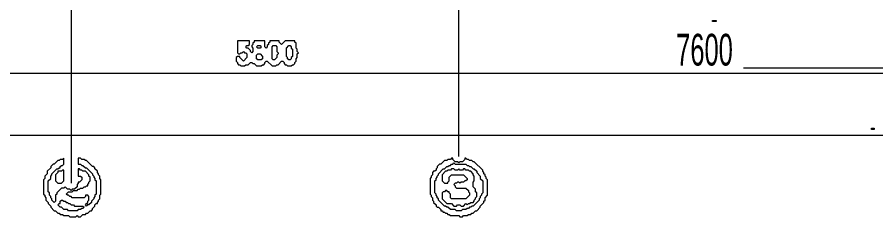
# Model space of a CAD drawing. Header units: millimetres. Extents: x 4 to 412, y 3 to 290.
# Drawn here: x 118.6 to 181.4, y 52.2 to 66.8 of the extents above; entities that cross this region are included whole.
import ezdxf

# ---------------------------------------------------------------- set-up
doc = ezdxf.new("R2010")
doc.units = ezdxf.units.MM
for name, color, linetype, lineweight in [('OCR_TEXT', 6, 'CONTINUOUS', 0), ('TRACE_STRAIGHT', 5, 'CONTINUOUS', 0), ('TRACE_TEXT_SYMBOL', 6, 'CONTINUOUS', 0)]:
    doc.layers.add(name, color=color, linetype=linetype, lineweight=lineweight)
doc.styles.add('wqy-unicode', font='wqy-unicode')

msp = doc.modelspace()

# ---------------------------------------------------------------- linework, layer by layer
at = {"layer": 'TRACE_STRAIGHT', "color": 5}
for p, q in [((122.531, 78.051), (122.531, 54.647)), ((150.875, 78.011), (150.875, 56.617)), ((171.733, 63.097), (215.871, 63.097)), ((106.349, 62.695), (194.36, 62.695)), ((80.831, 58.165), (190.387, 58.165))]:
    msp.add_line(p, q, dxfattribs=at)
at = {"layer": 'TRACE_TEXT_SYMBOL', "color": 6}
for points in [[(169.456, 66.556), (169.719, 66.556), (169.719, 66.469), (169.456, 66.469)], [(136.09, 64.63), (136.178, 64.717), (136.353, 64.717), (136.441, 64.63), (136.353, 64.542), (136.178, 64.542)], [(136.09, 64.017), (136.178, 64.104), (136.353, 64.104), (136.528, 63.929), (136.528, 63.754), (136.441, 63.667), (136.178, 63.667), (136.09, 63.754)], [(137.229, 64.63), (137.317, 64.717), (137.492, 64.717), (137.579, 64.63), (137.579, 64.28), (137.667, 64.192), (137.667, 64.104), (137.579, 64.017), (137.579, 63.842), (137.404, 63.667), (137.317, 63.667), (137.229, 63.754)], [(138.455, 64.717), (138.543, 64.717), (138.63, 64.63), (138.63, 64.542), (138.718, 64.455), (138.718, 63.929), (138.63, 63.842), (138.63, 63.754), (138.543, 63.667), (138.455, 63.667), (138.367, 63.754), (138.367, 63.842), (138.28, 63.929), (138.28, 64.542)], [(181.104, 58.675), (181.279, 58.675), (181.279, 58.587), (181.104, 58.587)], [(150.453, 56.048), (150.54, 56.135), (150.628, 56.048), (151.416, 56.048), (151.504, 55.96), (151.591, 55.96), (151.679, 55.872), (151.766, 55.872), (151.941, 55.697), (152.029, 55.697), (152.204, 55.522), (152.204, 55.435), (152.467, 55.172), (152.467, 54.997), (152.642, 54.822), (152.642, 53.946), (152.554, 53.858), (152.554, 53.771), (152.467, 53.683), (152.467, 53.595), (152.379, 53.508), (152.379, 53.42), (151.941, 52.982), (151.854, 52.982), (151.766, 52.895), (151.679, 52.895), (151.591, 52.807), (151.504, 52.807), (151.416, 52.72), (151.153, 52.72), (151.066, 52.632), (150.715, 52.632), (150.628, 52.72), (150.278, 52.72), (150.102, 52.895), (150.015, 52.895), (149.927, 52.982), (149.84, 52.982), (149.402, 53.42), (149.402, 53.508), (149.314, 53.595), (149.314, 53.683), (149.227, 53.771), (149.227, 53.858), (149.139, 53.946), (149.139, 54.822), (149.227, 54.909), (149.227, 54.997), (149.314, 55.084), (149.314, 55.172), (149.402, 55.259), (149.402, 55.347), (149.752, 55.697), (149.84, 55.697), (150.015, 55.872), (150.102, 55.872), (150.19, 55.96), (150.278, 55.96), (150.365, 56.048)], [(121.903, 55.61), (121.816, 55.522), (121.553, 55.522), (121.553, 55.435), (121.378, 55.259), (121.378, 54.822), (121.553, 54.646), (121.816, 54.646), (121.991, 54.822), (121.991, 55.61)], [(121.728, 53.333), (121.816, 53.42), (121.903, 53.42), (121.991, 53.333), (122.079, 53.333), (122.166, 53.245), (122.254, 53.245), (122.341, 53.158), (122.429, 53.158), (122.516, 53.07), (122.692, 53.07), (122.779, 52.982), (123.392, 52.982), (123.48, 52.895), (123.392, 52.807), (123.305, 52.807), (123.217, 52.72), (123.042, 52.72), (122.954, 52.632), (122.341, 52.632), (122.254, 52.72), (121.991, 52.72), (121.816, 52.895), (121.728, 52.895), (121.553, 53.07), (121.641, 53.158), (121.728, 53.158)], [(123.567, 53.07), (123.655, 53.158), (123.743, 53.07), (123.655, 52.982)]]:
    msp.add_lwpolyline(points, close=True, dxfattribs=at)
for points in [[(134.689, 65.068), (134.689, 64.192), (134.777, 64.104), (134.864, 64.104), (134.952, 64.192), (135.04, 64.192), (135.127, 64.28), (135.215, 64.192), (135.302, 64.192), (135.39, 64.104), (135.39, 63.842), (135.127, 63.579), (134.864, 63.842), (134.864, 63.929), (134.689, 63.929), (134.602, 63.842), (134.602, 63.579), (134.689, 63.491), (134.689, 63.404), (134.777, 63.316), (134.864, 63.316), (134.952, 63.229), (135.215, 63.229), (135.302, 63.316), (135.477, 63.316), (135.653, 63.491), (135.74, 63.491), (135.828, 63.404), (135.915, 63.404), (136.09, 63.229), (136.441, 63.229), (136.528, 63.316), (136.616, 63.316), (136.704, 63.404), (136.704, 63.491), (136.791, 63.579), (136.879, 63.579), (137.229, 63.229), (137.492, 63.229), (137.579, 63.316), (137.667, 63.316), (137.93, 63.579), (138.017, 63.579), (138.105, 63.491), (138.105, 63.404), (138.192, 63.316), (138.28, 63.316), (138.367, 63.229), (138.63, 63.229), (138.718, 63.316), (138.805, 63.316), (138.893, 63.404), (138.893, 63.491), (138.98, 63.579), (138.98, 63.754), (139.068, 63.842), (139.068, 64.104), (139.156, 64.192), (139.068, 64.28), (139.068, 64.455), (138.98, 64.542), (138.98, 64.893), (138.893, 64.98), (138.893, 65.068)], [(138.893, 65.068), (138.192, 65.068), (137.93, 64.805), (137.754, 64.98), (137.754, 65.068), (137.054, 65.068), (137.054, 64.98), (136.966, 64.893), (136.966, 64.805), (136.879, 64.717), (136.879, 64.63), (136.791, 64.542), (136.704, 64.63), (136.704, 65.068), (135.915, 65.068), (135.915, 64.98), (135.828, 64.893), (135.828, 64.805), (135.74, 64.717), (135.74, 64.63), (135.828, 64.542), (135.828, 64.28), (135.74, 64.192), (135.653, 64.28), (135.653, 64.367), (135.477, 64.542), (135.39, 64.542), (135.302, 64.63), (135.39, 64.717), (135.477, 64.717), (135.565, 64.805), (135.565, 65.068), (134.689, 65.068)], [(121.991, 56.485), (121.903, 56.398), (121.728, 56.398), (121.641, 56.31), (121.553, 56.31), (121.29, 56.048), (121.203, 56.048), (121.028, 55.872), (121.028, 55.785), (120.765, 55.522), (120.765, 55.347), (120.59, 55.172), (120.59, 54.997), (120.502, 54.909), (120.502, 53.858), (120.59, 53.771), (120.59, 53.683), (120.677, 53.595), (120.677, 53.42), (120.853, 53.245), (120.853, 53.158), (121.028, 52.982), (121.028, 52.895), (121.29, 52.632), (121.378, 52.632), (121.553, 52.457), (121.641, 52.457), (121.728, 52.369), (121.903, 52.369), (121.991, 52.282), (122.341, 52.282), (122.429, 52.194), (122.867, 52.194), (122.954, 52.282), (123.042, 52.194), (123.217, 52.194), (123.392, 52.369), (123.567, 52.369), (123.655, 52.457), (123.743, 52.457), (123.918, 52.632), (124.005, 52.632), (124.093, 52.72), (124.093, 52.807), (124.268, 52.982), (124.268, 53.07), (124.356, 53.158), (124.443, 53.158), (124.443, 53.245), (124.531, 53.333), (124.531, 53.42), (124.618, 53.508), (124.618, 53.771), (124.706, 53.858), (124.706, 54.909), (124.618, 54.997), (124.618, 55.172), (124.531, 55.259), (124.531, 55.347), (124.443, 55.435), (124.443, 55.522), (124.268, 55.697), (124.268, 55.785), (124.18, 55.872)], [(123.83, 55.259), (123.567, 55.522), (123.392, 55.522), (123.305, 55.61), (123.217, 55.61), (123.129, 55.697), (123.042, 55.697), (123.042, 55.172), (123.217, 55.172), (123.305, 55.084), (123.305, 54.909), (123.129, 54.734), (123.042, 54.734), (123.042, 54.646), (122.954, 54.559), (122.954, 54.384), (122.779, 54.209), (122.604, 54.209), (122.516, 54.121), (122.429, 54.209), (122.254, 54.209), (122.079, 54.384), (121.991, 54.296), (121.816, 54.296), (121.466, 53.946), (121.466, 53.858), (121.378, 53.771), (121.378, 53.333), (121.29, 53.245), (121.115, 53.42), (121.115, 53.508), (121.028, 53.595), (121.028, 53.683), (120.94, 53.771), (120.94, 53.946), (120.853, 54.033), (120.853, 54.822), (121.028, 54.997), (121.028, 55.172), (121.115, 55.259), (121.115, 55.347), (121.466, 55.697), (121.553, 55.697), (121.641, 55.785), (121.728, 55.785), (121.728, 55.872), (121.816, 55.96), (121.903, 55.96), (121.991, 56.048), (121.991, 56.485)], [(124.18, 55.872), (124.093, 55.872), (123.655, 56.31), (123.567, 56.31), (123.48, 56.398), (123.305, 56.398), (123.217, 56.485), (123.042, 56.485), (123.042, 56.048), (123.217, 56.048), (123.305, 55.96), (123.392, 55.96), (123.567, 55.785), (123.655, 55.785), (124.093, 55.347), (124.093, 55.259), (124.18, 55.172), (124.18, 55.084), (124.268, 54.997), (124.268, 54.909), (124.356, 54.822), (124.356, 53.858), (124.268, 53.771), (124.268, 53.683), (124.18, 53.595), (124.18, 53.508), (124.005, 53.333), (124.005, 53.245), (123.83, 53.07), (123.743, 53.07), (123.655, 53.158), (123.743, 53.245), (123.743, 53.333), (123.83, 53.42), (123.83, 53.683), (123.743, 53.771), (123.567, 53.771), (123.567, 53.683), (123.48, 53.595), (122.604, 53.595), (122.516, 53.683), (122.429, 53.683), (122.341, 53.771), (122.254, 53.771), (122.166, 53.858), (122.341, 54.033), (122.604, 54.033), (122.692, 54.121), (122.954, 54.121), (123.042, 54.209), (123.129, 54.209), (123.217, 54.296), (123.392, 54.296), (123.48, 54.384), (123.567, 54.384), (123.655, 54.471), (123.743, 54.471), (123.743, 54.559), (123.83, 54.646), (123.83, 54.734), (123.918, 54.822), (123.918, 55.084), (123.83, 55.172), (123.83, 55.259)], [(150.365, 56.485), (150.278, 56.398), (150.102, 56.398), (150.015, 56.31), (149.84, 56.31), (149.577, 56.048), (149.489, 56.048), (149.314, 55.872), (149.314, 55.785), (149.227, 55.697), (149.227, 55.61), (149.139, 55.522), (149.051, 55.522), (148.964, 55.435), (148.964, 55.259), (148.876, 55.172), (148.876, 55.084), (148.789, 54.997), (148.789, 53.858), (148.876, 53.771), (148.876, 53.683), (148.964, 53.595), (148.964, 53.42), (149.051, 53.333), (149.051, 53.245), (149.227, 53.07), (149.227, 52.982), (149.314, 52.895), (149.402, 52.895), (149.577, 52.72), (149.577, 52.632), (149.665, 52.632), (149.752, 52.545), (149.84, 52.545), (149.927, 52.457), (150.015, 52.457), (150.102, 52.369), (150.19, 52.369), (150.278, 52.282), (150.891, 52.282), (150.978, 52.194), (151.153, 52.194), (151.241, 52.282), (151.504, 52.282), (151.591, 52.369), (151.766, 52.369), (151.854, 52.457), (151.941, 52.457), (152.117, 52.632), (152.204, 52.632), (152.467, 52.895), (152.467, 52.982), (152.73, 53.245), (152.73, 53.333), (152.817, 53.42), (152.817, 53.595), (152.992, 53.771), (152.992, 54.909), (152.905, 54.997), (152.905, 55.084), (152.817, 55.172), (152.817, 55.259), (152.73, 55.347), (152.73, 55.435)], [(152.73, 55.435), (152.642, 55.522), (152.642, 55.61), (152.029, 56.223), (151.941, 56.223), (151.854, 56.31), (151.679, 56.31), (151.591, 56.398), (151.504, 56.398), (151.416, 56.485), (151.328, 56.485), (151.328, 56.398), (151.153, 56.223), (150.978, 56.223), (150.891, 56.135), (150.803, 56.223), (150.628, 56.223), (150.453, 56.398), (150.453, 56.485), (150.365, 56.485)], [(150.365, 55.697), (150.278, 55.61), (150.102, 55.61), (150.015, 55.522), (149.927, 55.522), (149.665, 55.259), (149.665, 54.822), (149.84, 54.646), (150.102, 54.646), (150.102, 54.734), (150.19, 54.822), (150.19, 55.084), (150.365, 55.259), (151.241, 55.259), (151.504, 54.997), (151.504, 54.909), (151.416, 54.822), (151.328, 54.822), (151.241, 54.734), (151.066, 54.734), (150.978, 54.646), (150.891, 54.734), (150.803, 54.734), (150.715, 54.646), (150.628, 54.646), (150.54, 54.559), (150.628, 54.471), (150.628, 54.384), (150.715, 54.296), (151.416, 54.296), (151.591, 54.121), (151.591, 54.033), (151.679, 53.946), (151.679, 53.771), (151.416, 53.508), (150.365, 53.508), (150.278, 53.595), (150.278, 53.858), (150.19, 53.946), (150.19, 54.033), (150.102, 54.033), (150.015, 54.121), (149.927, 54.121), (149.84, 54.033), (149.752, 54.033), (149.665, 53.946), (149.665, 53.508), (150.015, 53.158), (150.365, 53.158), (150.54, 52.982), (150.715, 52.982), (150.803, 53.07), (150.978, 53.07), (151.066, 52.982), (151.241, 52.982), (151.416, 53.158), (151.504, 53.07), (151.591, 53.158), (151.679, 53.158), (151.766, 53.245), (151.941, 53.245), (152.029, 53.333), (152.029, 53.42), (152.117, 53.508)], [(152.117, 53.508), (152.117, 53.595), (152.204, 53.683), (152.204, 53.946), (152.117, 54.033), (152.117, 54.209), (151.941, 54.384), (151.941, 54.734), (152.029, 54.822), (152.029, 55.172), (151.941, 55.259), (151.941, 55.347), (151.766, 55.522), (151.679, 55.522), (151.591, 55.61), (151.416, 55.61), (151.328, 55.697), (151.241, 55.697), (151.153, 55.61), (150.978, 55.61), (150.891, 55.697), (150.803, 55.61), (150.628, 55.61), (150.54, 55.697), (150.365, 55.697)]]:
    msp.add_lwpolyline(points, dxfattribs=at)

# ---------------------------------------------------------------- texts
at = {"layer": 'OCR_TEXT', "color": 6, "style": 'wqy-unicode', "width": 0.600874}
msp.add_text('7600', height=2.3225, dxfattribs=at).set_placement((166.797, 63.258))

doc.saveas('drawing.dxf')
